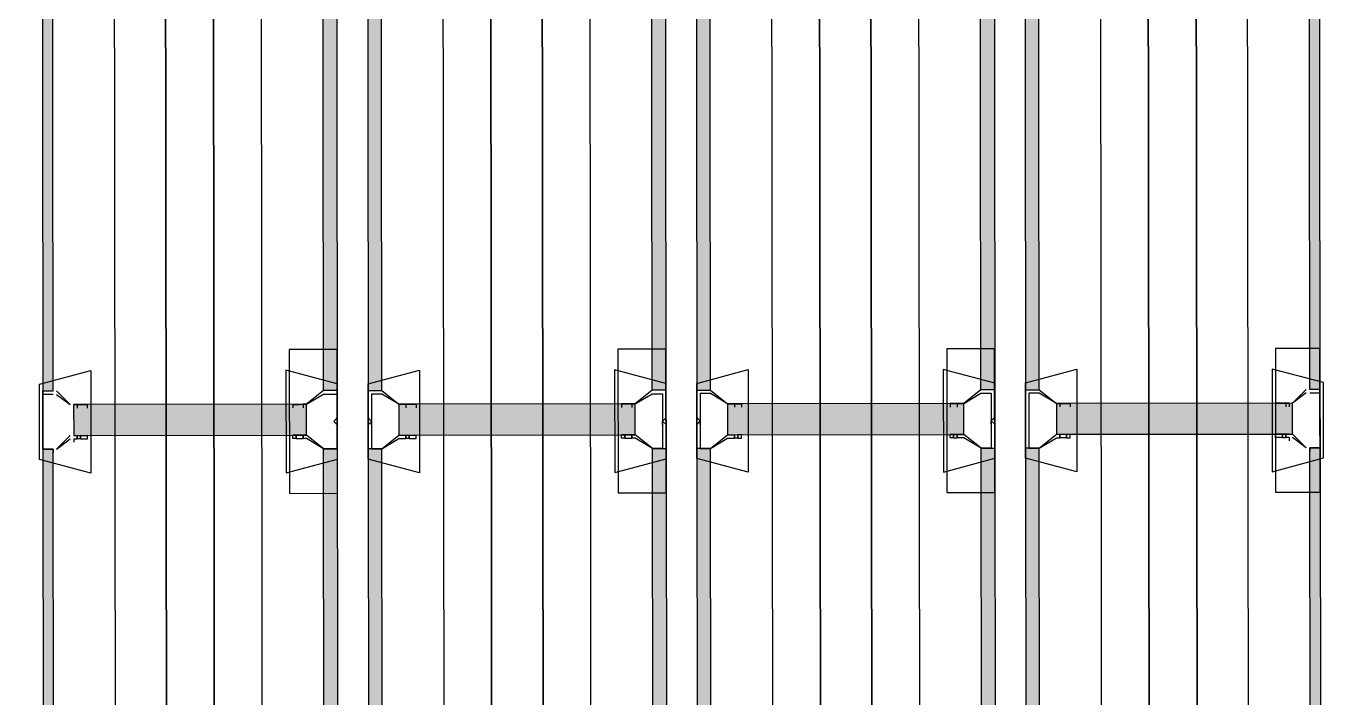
# Model space of a CAD drawing. Header units: feet. Extents: x -99009 to 3252343, y -11094690 to 9035152.
# Drawn here: x 2525081 to 2527069, y -1946464 to -1945439 of the extents above; entities that cross this region are included whole.
import ezdxf

# ---------------------------------------------------------------- set-up
doc = ezdxf.new("R2010")
doc.units = ezdxf.units.FT
doc.layers.add('1', color=1, linetype='Continuous')

# ---------------------------------------------------------------- blocks, each defined once
blk = doc.blocks.new('RM Stand 1')
at = {"transparency": 33554687}
for color, points in [(256, [(734129, -1126007.9), (735036.9, -1125992.3), (734129, -1125992.3)]), (256, [(734129, -1126007.9), (735036.9, -1126007.9), (735036.9, -1125992.3)]), (256, [(735125.6, -1126007.9), (736038.6, -1125992.3), (735125.6, -1125992.3)]), (256, [(735125.6, -1126007.9), (736038.6, -1126007.9), (736038.6, -1125992.3)]), (1, [(735104.7, -1126394), (735057.7, -1126034), (735057.7, -1126394)]), (1, [(735104.7, -1126394), (735104.7, -1126034), (735057.7, -1126034)]), (1, [(735104.7, -1126394), (735057.7, -1126034), (735057.7, -1126394)]), (1, [(735104.7, -1126394), (735104.7, -1126034), (735057.7, -1126034)]), (256, [(734129, -1126441), (735036.9, -1126420.1), (734129, -1126420.1)]), (256, [(734129, -1126441), (735036.9, -1126441), (735036.9, -1126420.1)]), (256, [(735125.6, -1126441), (736038.6, -1126420.1), (735125.6, -1126420.1)]), (256, [(735125.6, -1126441), (736038.6, -1126441), (736038.6, -1126420.1)]), (256, [(734129, -1126508.8), (735036.9, -1126487.9), (734129, -1126487.9)]), (256, [(734129, -1126508.8), (735036.9, -1126508.8), (735036.9, -1126487.9)]), (256, [(735125.6, -1126508.8), (736038.6, -1126487.9), (735125.6, -1126487.9)]), (256, [(735125.6, -1126508.8), (736038.6, -1126508.8), (736038.6, -1126487.9)]), (1, [(735104.7, -1126894.9), (735057.7, -1126534.9), (735057.7, -1126894.9)]), (1, [(735104.7, -1126894.9), (735104.7, -1126534.9), (735057.7, -1126534.9)]), (1, [(735104.7, -1126894.9), (735057.7, -1126534.9), (735057.7, -1126894.9)]), (1, [(735104.7, -1126894.9), (735104.7, -1126534.9), (735057.7, -1126534.9)]), (256, [(734129, -1126941.9), (735036.9, -1126921), (734129, -1126921)]), (256, [(734129, -1126941.9), (735036.9, -1126941.9), (735036.9, -1126921)]), (256, [(735125.6, -1126941.9), (736038.6, -1126921), (735125.6, -1126921)]), (256, [(735125.6, -1126941.9), (736038.6, -1126941.9), (736038.6, -1126921)]), (256, [(734129, -1127009.7), (735036.9, -1126988.8), (734129, -1126988.8)]), (256, [(734129, -1127009.7), (735036.9, -1127009.7), (735036.9, -1126988.8)]), (256, [(735125.6, -1127009.7), (736038.6, -1126988.8), (735125.6, -1126988.8)]), (256, [(735125.6, -1127009.7), (736038.6, -1127009.7), (736038.6, -1126988.8)]), (1, [(735104.7, -1127395.8), (735057.7, -1127035.8), (735057.7, -1127395.8)]), (1, [(735104.7, -1127395.8), (735104.7, -1127035.8), (735057.7, -1127035.8)]), (1, [(735104.7, -1127395.8), (735057.7, -1127035.8), (735057.7, -1127395.8)]), (1, [(735104.7, -1127395.8), (735104.7, -1127035.8), (735057.7, -1127035.8)]), (256, [(734129, -1127442.7), (735036.9, -1127421.9), (734129, -1127421.9)]), (256, [(734129, -1127442.7), (735036.9, -1127442.7), (735036.9, -1127421.9)]), (256, [(735125.6, -1127442.7), (736038.6, -1127421.9), (735125.6, -1127421.9)]), (256, [(735125.6, -1127442.7), (736038.6, -1127442.7), (736038.6, -1127421.9)]), (256, [(734129, -1127510.6), (735036.9, -1127489.7), (734129, -1127489.7)]), (256, [(734129, -1127510.6), (735036.9, -1127510.6), (735036.9, -1127489.7)]), (256, [(735125.6, -1127510.6), (736038.6, -1127489.7), (735125.6, -1127489.7)]), (256, [(735125.6, -1127510.6), (736038.6, -1127510.6), (736038.6, -1127489.7)]), (1, [(735104.7, -1127891.4), (735057.7, -1127536.6), (735057.7, -1127891.4)]), (1, [(735104.7, -1127891.4), (735104.7, -1127536.6), (735057.7, -1127536.6)]), (1, [(735104.7, -1127891.4), (735057.7, -1127536.6), (735057.7, -1127891.4)]), (1, [(735104.7, -1127891.4), (735104.7, -1127536.6), (735057.7, -1127536.6)]), (256, [(734129, -1127938.4), (735036.9, -1127922.7), (734129, -1127922.7)]), (256, [(734129, -1127938.4), (735036.9, -1127938.4), (735036.9, -1127922.7)]), (256, [(735125.6, -1127938.4), (736038.6, -1127922.7), (735125.6, -1127922.7)]), (256, [(735125.6, -1127938.4), (736038.6, -1127938.4), (736038.6, -1127922.7)])]:
    blk.add_hatch(color=color, dxfattribs=at).paths.add_polyline_path(points)
for points in [[(735026.4, -1125987.1), (735005.6, -1126065.3), (735162.1, -1126065.3), (735141.2, -1125987.1), (735026.4, -1125987.1)], [(735026.4, -1125987.1), (735005.6, -1126065.3), (735162.1, -1126065.3), (735141.2, -1125987.1), (735026.4, -1125987.1)], [(734129, -1125992.3), (735036.9, -1125992.3), (735036.9, -1126007.9), (734129, -1126007.9), (734129, -1125992.3), (734040.4, -1125992.3)], [(734974.3, -1125992.3), (734974.3, -1126060.1), (735193.4, -1126060.1), (735193.4, -1125992.3), (734974.3, -1125992.3)], [(734974.3, -1125992.3), (734974.3, -1126060.1), (735193.4, -1126060.1), (735193.4, -1125992.3), (734974.3, -1125992.3)], [(735125.6, -1125992.3), (736038.6, -1125992.3), (736038.6, -1126007.9), (735125.6, -1126007.9), (735125.6, -1125992.3), (735036.9, -1125992.3)], [(735036.9, -1125992.3), (735036.9, -1126007.9)], [(735042.1, -1125992.3), (735078.6, -1125992.3), (735036.9, -1125992.3)], [(735036.9, -1125992.3), (735125.6, -1125992.3)], [(735036.9, -1125992.3), (735036.9, -1126007.9)], [(735042.1, -1125992.3), (735078.6, -1125992.3), (735036.9, -1125992.3)], [(735042.1, -1126007.9), (735042.1, -1125992.3)], [(735042.1, -1126007.9), (735042.1, -1125992.3)], [(735078.6, -1125992.3), (735083.8, -1125992.3), (735078.6, -1125992.3)], [(735078.6, -1125992.3), (735083.8, -1125992.3), (735078.6, -1125992.3)], [(735083.8, -1125992.3), (735089, -1125992.3), (735083.8, -1125992.3)], [(735083.8, -1125992.3), (735089, -1125992.3), (735083.8, -1125992.3)], [(735089, -1125992.3), (735125.6, -1125992.3), (735089, -1125992.3)], [(735089, -1125992.3), (735125.6, -1125992.3), (735089, -1125992.3)], [(735125.6, -1125992.3), (735125.6, -1126007.9), (735125.6, -1125992.3)], [(735125.6, -1125992.3), (735125.6, -1126007.9), (735125.6, -1125992.3)], [(735125.6, -1126007.9), (735130.8, -1126007.9)], [(735125.6, -1126007.9), (735130.8, -1126007.9)], [(735042.1, -1126013.2), (735057.7, -1126034), (735036.9, -1126013.2)], [(735042.1, -1126013.2), (735057.7, -1126034), (735036.9, -1126013.2)], [(735104.7, -1126034), (735125.6, -1126013.2), (735109.9, -1126034)], [(735104.7, -1126034), (735125.6, -1126013.2), (735109.9, -1126034)], [(735104.7, -1126394), (735104.7, -1126034), (735057.7, -1126034), (735057.7, -1126394), (735104.7, -1126394)], [(735104.7, -1126394), (735104.7, -1126034), (735057.7, -1126034), (735057.7, -1126394), (735104.7, -1126394)], [(735057.7, -1126044.5), (735057.7, -1126039.3), (735057.7, -1126044.5)], [(735057.7, -1126039.3), (735063, -1126039.3)], [(735057.7, -1126044.5), (735057.7, -1126039.3), (735057.7, -1126044.5)], [(735057.7, -1126039.3), (735063, -1126039.3)], [(735057.7, -1126049.7), (735057.7, -1126044.5), (735057.7, -1126049.7)], [(735057.7, -1126044.5), (735063, -1126044.5)], [(735057.7, -1126049.7), (735057.7, -1126044.5), (735057.7, -1126049.7)], [(735057.7, -1126044.5), (735063, -1126044.5)], [(735057.7, -1126049.7), (735057.7, -1126060.1), (735057.7, -1126049.7)], [(735057.7, -1126049.7), (735057.7, -1126060.1), (735057.7, -1126049.7)], [(735104.7, -1126039.3), (735104.7, -1126044.5)], [(735109.9, -1126039.3), (735109.9, -1126044.5), (735104.7, -1126044.5)], [(735104.7, -1126039.3), (735104.7, -1126044.5)], [(735109.9, -1126039.3), (735109.9, -1126044.5), (735104.7, -1126044.5)], [(735104.7, -1126049.7), (735109.9, -1126049.7), (735109.9, -1126044.5)], [(735104.7, -1126044.5), (735104.7, -1126049.7)], [(735104.7, -1126044.5), (735109.9, -1126044.5)], [(735104.7, -1126049.7), (735109.9, -1126049.7), (735109.9, -1126044.5)], [(735104.7, -1126044.5), (735104.7, -1126049.7)], [(735104.7, -1126044.5), (735109.9, -1126044.5)], [(735109.9, -1126049.7), (735104.7, -1126049.7), (735104.7, -1126060.1)], [(735109.9, -1126049.7), (735109.9, -1126060.1), (735104.7, -1126060.1)], [(735109.9, -1126049.7), (735104.7, -1126049.7), (735104.7, -1126060.1)], [(735109.9, -1126049.7), (735109.9, -1126060.1), (735104.7, -1126060.1)], [(735109.9, -1126039.3), (735115.1, -1126039.3)], [(735109.9, -1126039.3), (735115.1, -1126039.3)], [(735057.7, -1126060.1), (735063, -1126060.1)], [(735057.7, -1126060.1), (735063, -1126060.1)], [(732584.7, -1126180.1), (738584.7, -1126180.1), (738584.7, -1126101.9), (732584.7, -1126101.9), (732584.7, -1126180.1)], [(732584.7, -1126253.2), (738584.7, -1126253.2), (738584.7, -1126180.1), (732584.7, -1126180.1), (732584.7, -1126253.2)], [(732584.7, -1126326.2), (738584.7, -1126326.2), (738584.7, -1126253.2), (732584.7, -1126253.2), (732584.7, -1126326.2)], [(735026.4, -1126441), (735005.6, -1126362.7), (735162.1, -1126362.7), (735141.2, -1126441), (735026.4, -1126441)], [(735026.4, -1126441), (735005.6, -1126362.7), (735162.1, -1126362.7), (735141.2, -1126441), (735026.4, -1126441)], [(735057.7, -1126378.4), (735057.7, -1126373.2), (735057.7, -1126378.4)], [(735057.7, -1126373.2), (735063, -1126373.2)], [(735057.7, -1126378.4), (735057.7, -1126373.2), (735057.7, -1126378.4)], [(735057.7, -1126373.2), (735063, -1126373.2)], [(735057.7, -1126378.4), (735057.7, -1126383.6), (735057.7, -1126388.8), (735057.7, -1126383.6), (735057.7, -1126378.4)], [(735057.7, -1126378.4), (735057.7, -1126383.6), (735057.7, -1126388.8), (735057.7, -1126383.6), (735057.7, -1126378.4)], [(735057.7, -1126388.8), (735063, -1126388.8)], [(735057.7, -1126388.8), (735057.7, -1126394), (735057.7, -1126388.8)], [(735057.7, -1126388.8), (735063, -1126388.8)], [(735057.7, -1126388.8), (735057.7, -1126394), (735057.7, -1126388.8)], [(735109.9, -1126378.4), (735104.7, -1126378.4), (735104.7, -1126373.2)], [(735109.9, -1126378.4), (735109.9, -1126373.2), (735104.7, -1126373.2)], [(735109.9, -1126378.4), (735104.7, -1126378.4), (735104.7, -1126373.2)], [(735109.9, -1126378.4), (735109.9, -1126373.2), (735104.7, -1126373.2)], [(735104.7, -1126378.4), (735109.9, -1126378.4), (735109.9, -1126383.6), (735109.9, -1126388.8)], [(735104.7, -1126388.8), (735104.7, -1126383.6), (735104.7, -1126378.4)], [(735104.7, -1126378.4), (735109.9, -1126378.4), (735109.9, -1126383.6), (735109.9, -1126388.8)], [(735104.7, -1126388.8), (735104.7, -1126383.6), (735104.7, -1126378.4)], [(735104.7, -1126388.8), (735109.9, -1126388.8)], [(735104.7, -1126394), (735104.7, -1126388.8)], [(735109.9, -1126394), (735109.9, -1126388.8), (735104.7, -1126388.8)], [(735104.7, -1126388.8), (735109.9, -1126388.8)], [(735104.7, -1126394), (735104.7, -1126388.8)], [(735109.9, -1126394), (735109.9, -1126388.8), (735104.7, -1126388.8)], [(735036.9, -1126420.1), (735057.7, -1126394)], [(735036.9, -1126420.1), (735057.7, -1126394)], [(735057.7, -1126394), (735042.1, -1126420.1)], [(735057.7, -1126394), (735042.1, -1126420.1)], [(735125.6, -1126420.1), (735104.7, -1126394)], [(735125.6, -1126420.1), (735104.7, -1126394)], [(735125.6, -1126420.1), (735109.9, -1126394)], [(735125.6, -1126420.1), (735109.9, -1126394)], [(734129, -1126441), (735036.9, -1126441), (735036.9, -1126420.1), (734129, -1126420.1), (734129, -1126441)], [(735036.9, -1126441), (735036.9, -1126420.1)], [(735036.9, -1126441), (735036.9, -1126420.1)], [(735042.1, -1126420.1), (735042.1, -1126435.8)], [(735042.1, -1126420.1), (735042.1, -1126435.8)], [(735125.6, -1126441), (736038.6, -1126441), (736038.6, -1126420.1), (735125.6, -1126420.1), (735125.6, -1126441)], [(735125.6, -1126435.8), (735125.6, -1126420.1), (735125.6, -1126441)], [(735125.6, -1126435.8), (735125.6, -1126420.1), (735125.6, -1126441)], [(735036.9, -1126441), (735125.6, -1126441)], [(735078.6, -1126441), (735036.9, -1126441)], [(735036.9, -1126441), (735125.6, -1126441)], [(735078.6, -1126441), (735036.9, -1126441)], [(735042.1, -1126435.8), (735078.6, -1126435.8)], [(735042.1, -1126435.8), (735078.6, -1126435.8)], [(735078.6, -1126435.8), (735083.8, -1126435.8)], [(735078.6, -1126435.8), (735083.8, -1126435.8)], [(735078.6, -1126441), (735083.8, -1126441)], [(735078.6, -1126441), (735083.8, -1126441)], [(735083.8, -1126435.8), (735089, -1126435.8)], [(735083.8, -1126435.8), (735089, -1126435.8)], [(735089, -1126441), (735083.8, -1126441)], [(735089, -1126441), (735083.8, -1126441)], [(735089, -1126435.8), (735125.6, -1126435.8)], [(735089, -1126435.8), (735125.6, -1126435.8)], [(735125.6, -1126441), (735089, -1126441)], [(735125.6, -1126441), (735089, -1126441)], [(734129, -1126487.9), (735036.9, -1126487.9), (735036.9, -1126508.8), (734129, -1126508.8), (734129, -1126487.9), (734040.4, -1126487.9)], [(734974.3, -1126487.9), (734974.3, -1126561), (735193.4, -1126561), (735193.4, -1126487.9), (734974.3, -1126487.9)], [(734974.3, -1126487.9), (734974.3, -1126561), (735193.4, -1126561), (735193.4, -1126487.9), (734974.3, -1126487.9)], [(735026.4, -1126487.9), (735005.6, -1126566.2), (735162.1, -1126566.2), (735141.2, -1126487.9), (735026.4, -1126487.9)], [(735026.4, -1126487.9), (735005.6, -1126566.2), (735162.1, -1126566.2), (735141.2, -1126487.9), (735026.4, -1126487.9)], [(735125.6, -1126487.9), (736038.6, -1126487.9), (736038.6, -1126508.8), (735125.6, -1126508.8), (735125.6, -1126487.9), (735036.9, -1126487.9)], [(735036.9, -1126487.9), (735036.9, -1126508.8)], [(735078.6, -1126487.9), (735036.9, -1126487.9)], [(735036.9, -1126487.9), (735125.6, -1126487.9)], [(735036.9, -1126487.9), (735036.9, -1126508.8)], [(735078.6, -1126487.9), (735036.9, -1126487.9)], [(735078.6, -1126493.2), (735083.8, -1126493.2), (735078.6, -1126487.9)], [(735078.6, -1126493.2), (735083.8, -1126493.2), (735078.6, -1126487.9)], [(735083.8, -1126487.9), (735089, -1126487.9)], [(735089, -1126493.2), (735083.8, -1126493.2), (735089, -1126487.9)], [(735083.8, -1126487.9), (735089, -1126487.9)], [(735089, -1126493.2), (735083.8, -1126493.2), (735089, -1126487.9)], [(735125.6, -1126487.9), (735089, -1126487.9)], [(735125.6, -1126487.9), (735089, -1126487.9)], [(735125.6, -1126493.2), (735125.6, -1126508.8), (735125.6, -1126487.9)], [(735125.6, -1126493.2), (735125.6, -1126508.8), (735125.6, -1126487.9)], [(735042.1, -1126508.8), (735042.1, -1126493.2)], [(735042.1, -1126493.2), (735078.6, -1126493.2)], [(735042.1, -1126508.8), (735042.1, -1126493.2)], [(735042.1, -1126493.2), (735078.6, -1126493.2)], [(735083.8, -1126493.2), (735089, -1126493.2)], [(735083.8, -1126493.2), (735089, -1126493.2)], [(735089, -1126493.2), (735125.6, -1126493.2)], [(735089, -1126493.2), (735125.6, -1126493.2)], [(735036.9, -1126508.8), (735057.7, -1126534.9)], [(735036.9, -1126508.8), (735057.7, -1126534.9)], [(735057.7, -1126534.9), (735042.1, -1126508.8)], [(735057.7, -1126534.9), (735042.1, -1126508.8)], [(735125.6, -1126508.8), (735104.7, -1126534.9)], [(735125.6, -1126508.8), (735104.7, -1126534.9)], [(735125.6, -1126508.8), (735109.9, -1126534.9)], [(735125.6, -1126508.8), (735109.9, -1126534.9)], [(735057.7, -1126545.3), (735057.7, -1126534.9), (735057.7, -1126545.3)], [(735104.7, -1126894.9), (735104.7, -1126534.9), (735057.7, -1126534.9), (735057.7, -1126894.9), (735104.7, -1126894.9)], [(735057.7, -1126545.3), (735057.7, -1126534.9), (735057.7, -1126545.3)], [(735104.7, -1126894.9), (735104.7, -1126534.9), (735057.7, -1126534.9), (735057.7, -1126894.9), (735104.7, -1126894.9)], [(735057.7, -1126550.6), (735057.7, -1126545.3), (735057.7, -1126550.6)], [(735057.7, -1126545.3), (735063, -1126545.3)], [(735057.7, -1126550.6), (735057.7, -1126545.3), (735057.7, -1126550.6)], [(735057.7, -1126545.3), (735063, -1126545.3)], [(735104.7, -1126534.9), (735104.7, -1126545.3)], [(735109.9, -1126534.9), (735109.9, -1126545.3), (735104.7, -1126545.3)], [(735104.7, -1126534.9), (735104.7, -1126545.3)], [(735109.9, -1126534.9), (735109.9, -1126545.3), (735104.7, -1126545.3)], [(735104.7, -1126550.6), (735109.9, -1126550.6), (735109.9, -1126545.3)], [(735104.7, -1126545.3), (735104.7, -1126550.6)], [(735104.7, -1126545.3), (735109.9, -1126545.3)], [(735104.7, -1126550.6), (735109.9, -1126550.6), (735109.9, -1126545.3)], [(735104.7, -1126545.3), (735104.7, -1126550.6)], [(735104.7, -1126545.3), (735109.9, -1126545.3)], [(735057.7, -1126550.6), (735057.7, -1126555.8), (735057.7, -1126550.6)], [(735057.7, -1126550.6), (735057.7, -1126555.8), (735057.7, -1126550.6)], [(735057.7, -1126555.8), (735063, -1126555.8)], [(735057.7, -1126555.8), (735063, -1126555.8)], [(735109.9, -1126550.6), (735104.7, -1126550.6), (735104.7, -1126555.8)], [(735109.9, -1126550.6), (735109.9, -1126555.8), (735104.7, -1126555.8)], [(735109.9, -1126550.6), (735104.7, -1126550.6), (735104.7, -1126555.8)], [(735109.9, -1126550.6), (735109.9, -1126555.8), (735104.7, -1126555.8)], [(732584.7, -1126675.8), (738584.7, -1126675.8), (738584.7, -1126602.7), (732584.7, -1126602.7), (732584.7, -1126675.8)], [(732584.7, -1126754), (738584.7, -1126754), (738584.7, -1126675.8), (732584.7, -1126675.8), (732584.7, -1126754)], [(732584.7, -1126827.1), (738584.7, -1126827.1), (738584.7, -1126754), (732584.7, -1126754), (732584.7, -1126827.1)], [(735026.4, -1126941.9), (735005.6, -1126863.6), (735162.1, -1126863.6), (735141.2, -1126941.9), (735026.4, -1126941.9)], [(735026.4, -1126941.9), (735005.6, -1126863.6), (735162.1, -1126863.6), (735141.2, -1126941.9), (735026.4, -1126941.9)], [(735057.7, -1126879.2), (735057.7, -1126874), (735057.7, -1126879.2)], [(735057.7, -1126874), (735063, -1126874)], [(735057.7, -1126879.2), (735057.7, -1126874), (735057.7, -1126879.2)], [(735057.7, -1126874), (735063, -1126874)], [(735057.7, -1126879.2), (735057.7, -1126884.5), (735057.7, -1126879.2)], [(735057.7, -1126879.2), (735057.7, -1126884.5), (735057.7, -1126879.2)], [(735057.7, -1126884.5), (735063, -1126884.5)], [(735057.7, -1126884.5), (735057.7, -1126894.9), (735057.7, -1126884.5)], [(735057.7, -1126884.5), (735063, -1126884.5)], [(735057.7, -1126884.5), (735057.7, -1126894.9), (735057.7, -1126884.5)], [(735109.9, -1126879.2), (735104.7, -1126879.2), (735104.7, -1126874)], [(735109.9, -1126879.2), (735109.9, -1126874), (735104.7, -1126874)], [(735109.9, -1126879.2), (735104.7, -1126879.2), (735104.7, -1126874)], [(735109.9, -1126879.2), (735109.9, -1126874), (735104.7, -1126874)], [(735104.7, -1126879.2), (735109.9, -1126879.2), (735109.9, -1126884.5)], [(735104.7, -1126884.5), (735104.7, -1126879.2)], [(735104.7, -1126879.2), (735109.9, -1126879.2), (735109.9, -1126884.5)], [(735104.7, -1126884.5), (735104.7, -1126879.2)], [(735104.7, -1126884.5), (735109.9, -1126884.5)], [(735104.7, -1126894.9), (735104.7, -1126884.5)], [(735109.9, -1126894.9), (735109.9, -1126884.5), (735104.7, -1126884.5)], [(735104.7, -1126884.5), (735109.9, -1126884.5)], [(735104.7, -1126894.9), (735104.7, -1126884.5)], [(735109.9, -1126894.9), (735109.9, -1126884.5), (735104.7, -1126884.5)], [(735036.9, -1126921), (735057.7, -1126894.9)], [(735036.9, -1126921), (735057.7, -1126894.9)], [(735057.7, -1126894.9), (735042.1, -1126921)], [(735057.7, -1126894.9), (735042.1, -1126921)], [(735125.6, -1126921), (735104.7, -1126894.9)], [(735125.6, -1126921), (735104.7, -1126894.9)], [(735125.6, -1126921), (735109.9, -1126894.9)], [(735125.6, -1126921), (735109.9, -1126894.9)], [(734129, -1126941.9), (735036.9, -1126941.9), (735036.9, -1126921), (734129, -1126921), (734129, -1126941.9)], [(735036.9, -1126941.9), (735036.9, -1126921)], [(735036.9, -1126941.9), (735036.9, -1126921)], [(735042.1, -1126921), (735042.1, -1126936.6)], [(735042.1, -1126921), (735042.1, -1126936.6)], [(735125.6, -1126941.9), (736038.6, -1126941.9), (736038.6, -1126921), (735125.6, -1126921), (735125.6, -1126941.9)], [(735125.6, -1126936.6), (735125.6, -1126921), (735125.6, -1126941.9)], [(735125.6, -1126936.6), (735125.6, -1126921), (735125.6, -1126941.9)], [(735036.9, -1126941.9), (735125.6, -1126941.9)], [(735078.6, -1126941.9), (735036.9, -1126941.9)], [(735036.9, -1126941.9), (735125.6, -1126941.9)], [(735078.6, -1126941.9), (735036.9, -1126941.9)], [(735042.1, -1126936.6), (735078.6, -1126936.6)], [(735042.1, -1126936.6), (735078.6, -1126936.6)], [(735078.6, -1126936.6), (735083.8, -1126936.6), (735078.6, -1126941.9)], [(735078.6, -1126936.6), (735083.8, -1126936.6), (735078.6, -1126941.9)], [(735083.8, -1126936.6), (735089, -1126936.6)], [(735089, -1126936.6), (735083.8, -1126936.6), (735089, -1126941.9)], [(735083.8, -1126936.6), (735089, -1126936.6)], [(735089, -1126936.6), (735083.8, -1126936.6), (735089, -1126941.9)], [(735083.8, -1126941.9), (735089, -1126941.9)], [(735083.8, -1126941.9), (735089, -1126941.9)], [(735089, -1126936.6), (735125.6, -1126936.6)], [(735089, -1126936.6), (735125.6, -1126936.6)], [(735125.6, -1126941.9), (735089, -1126941.9)], [(735125.6, -1126941.9), (735089, -1126941.9)], [(734129, -1126988.8), (735036.9, -1126988.8), (735036.9, -1127009.7), (734129, -1127009.7), (734129, -1126988.8)], [(734974.3, -1126988.8), (734974.3, -1127061.9), (735193.4, -1127061.9), (735193.4, -1126988.8), (734974.3, -1126988.8)], [(734974.3, -1126988.8), (734974.3, -1127061.9), (735193.4, -1127061.9), (735193.4, -1126988.8), (734974.3, -1126988.8)], [(735026.4, -1126988.8), (735005.6, -1127067.1), (735162.1, -1127067.1), (735141.2, -1126988.8), (735026.4, -1126988.8)], [(735026.4, -1126988.8), (735005.6, -1127067.1), (735162.1, -1127067.1), (735141.2, -1126988.8), (735026.4, -1126988.8)], [(735036.9, -1126988.8), (735125.6, -1126988.8)], [(735036.9, -1126988.8), (735036.9, -1127009.7)], [(735078.6, -1126988.8), (735036.9, -1126988.8)], [(735036.9, -1126988.8), (735125.6, -1126988.8)], [(735036.9, -1126988.8), (735036.9, -1127009.7)], [(735078.6, -1126988.8), (735036.9, -1126988.8)], [(735042.1, -1127009.7), (735042.1, -1126994)], [(735042.1, -1126994), (735078.6, -1126994)], [(735042.1, -1127009.7), (735042.1, -1126994)], [(735042.1, -1126994), (735078.6, -1126994)], [(735078.6, -1126994), (735083.8, -1126994), (735078.6, -1126988.8)], [(735078.6, -1126994), (735083.8, -1126994), (735078.6, -1126988.8)], [(735083.8, -1126988.8), (735089, -1126988.8)], [(735089, -1126994), (735083.8, -1126994), (735089, -1126988.8)], [(735083.8, -1126988.8), (735089, -1126988.8)], [(735089, -1126994), (735083.8, -1126994), (735089, -1126988.8)], [(735083.8, -1126994), (735089, -1126994)], [(735083.8, -1126994), (735089, -1126994)], [(735125.6, -1126988.8), (735089, -1126988.8)], [(735125.6, -1126988.8), (735089, -1126988.8)], [(735089, -1126994), (735125.6, -1126994)], [(735089, -1126994), (735125.6, -1126994)], [(735125.6, -1126988.8), (736038.6, -1126988.8), (736038.6, -1127009.7), (735125.6, -1127009.7), (735125.6, -1126988.8)], [(735125.6, -1126994), (735125.6, -1127009.7), (735125.6, -1126988.8)], [(735125.6, -1126994), (735125.6, -1127009.7), (735125.6, -1126988.8)], [(735036.9, -1127009.7), (735057.7, -1127035.8)], [(735036.9, -1127009.7), (735057.7, -1127035.8)], [(735057.7, -1127035.8), (735042.1, -1127009.7)], [(735057.7, -1127035.8), (735042.1, -1127009.7)], [(735125.6, -1127009.7), (735104.7, -1127035.8)], [(735125.6, -1127009.7), (735104.7, -1127035.8)], [(735125.6, -1127009.7), (735109.9, -1127035.8)], [(735125.6, -1127009.7), (735109.9, -1127035.8)], [(735057.7, -1127041), (735057.7, -1127035.8), (735057.7, -1127041)], [(735104.7, -1127395.8), (735104.7, -1127035.8), (735057.7, -1127035.8), (735057.7, -1127395.8), (735104.7, -1127395.8)], [(735057.7, -1127041), (735057.7, -1127035.8), (735057.7, -1127041)], [(735104.7, -1127395.8), (735104.7, -1127035.8), (735057.7, -1127035.8), (735057.7, -1127395.8), (735104.7, -1127395.8)], [(735057.7, -1127051.4), (735057.7, -1127046.2), (735057.7, -1127041), (735057.7, -1127046.2), (735057.7, -1127051.4)], [(735057.7, -1127041), (735063, -1127041)], [(735057.7, -1127051.4), (735057.7, -1127046.2), (735057.7, -1127041), (735057.7, -1127046.2), (735057.7, -1127051.4)], [(735057.7, -1127041), (735063, -1127041)], [(735104.7, -1127035.8), (735104.7, -1127041)], [(735109.9, -1127035.8), (735109.9, -1127041), (735104.7, -1127041)], [(735104.7, -1127035.8), (735104.7, -1127041)], [(735109.9, -1127035.8), (735109.9, -1127041), (735104.7, -1127041)], [(735104.7, -1127051.4), (735109.9, -1127051.4), (735109.9, -1127046.2), (735109.9, -1127041)], [(735104.7, -1127041), (735104.7, -1127046.2), (735104.7, -1127051.4)], [(735104.7, -1127041), (735109.9, -1127041)], [(735104.7, -1127051.4), (735109.9, -1127051.4), (735109.9, -1127046.2), (735109.9, -1127041)], [(735104.7, -1127041), (735104.7, -1127046.2), (735104.7, -1127051.4)], [(735104.7, -1127041), (735109.9, -1127041)], [(735057.7, -1127051.4), (735057.7, -1127056.6), (735057.7, -1127051.4)], [(735057.7, -1127051.4), (735057.7, -1127056.6), (735057.7, -1127051.4)], [(735057.7, -1127056.6), (735063, -1127056.6)], [(735057.7, -1127056.6), (735063, -1127056.6)], [(735109.9, -1127051.4), (735104.7, -1127051.4), (735104.7, -1127056.6)], [(735109.9, -1127051.4), (735109.9, -1127056.6), (735104.7, -1127056.6)], [(735109.9, -1127051.4), (735104.7, -1127051.4), (735104.7, -1127056.6)], [(735109.9, -1127051.4), (735109.9, -1127056.6), (735104.7, -1127056.6)], [(732584.7, -1127176.6), (738584.7, -1127176.6), (738584.7, -1127103.6), (732584.7, -1127103.6), (732584.7, -1127176.6)], [(732584.7, -1127254.9), (738584.7, -1127254.9), (738584.7, -1127176.6), (732584.7, -1127176.6), (732584.7, -1127254.9)], [(732584.7, -1127327.9), (738584.7, -1127327.9), (738584.7, -1127254.9), (732584.7, -1127254.9), (732584.7, -1127327.9)], [(735026.4, -1127442.7), (735005.6, -1127364.5), (735162.1, -1127364.5), (735141.2, -1127442.7), (735026.4, -1127442.7)], [(735026.4, -1127442.7), (735005.6, -1127364.5), (735162.1, -1127364.5), (735141.2, -1127442.7), (735026.4, -1127442.7)], [(735057.7, -1127380.1), (735057.7, -1127369.7), (735057.7, -1127380.1)], [(735057.7, -1127369.7), (735063, -1127369.7)], [(735057.7, -1127380.1), (735057.7, -1127369.7), (735057.7, -1127380.1)], [(735057.7, -1127369.7), (735063, -1127369.7)], [(735057.7, -1127380.1), (735057.7, -1127385.3), (735057.7, -1127380.1)], [(735057.7, -1127380.1), (735057.7, -1127385.3), (735057.7, -1127380.1)], [(735109.9, -1127380.1), (735104.7, -1127380.1), (735104.7, -1127369.7)], [(735109.9, -1127380.1), (735109.9, -1127369.7), (735104.7, -1127369.7)], [(735109.9, -1127380.1), (735104.7, -1127380.1), (735104.7, -1127369.7)], [(735109.9, -1127380.1), (735109.9, -1127369.7), (735104.7, -1127369.7)], [(735104.7, -1127380.1), (735109.9, -1127380.1), (735109.9, -1127385.3)], [(735104.7, -1127385.3), (735104.7, -1127380.1)], [(735104.7, -1127380.1), (735109.9, -1127380.1), (735109.9, -1127385.3)], [(735104.7, -1127385.3), (735104.7, -1127380.1)], [(735036.9, -1127421.9), (735057.7, -1127395.8)], [(735036.9, -1127421.9), (735057.7, -1127395.8)], [(735057.7, -1127395.8), (735042.1, -1127421.9)], [(735057.7, -1127395.8), (735042.1, -1127421.9)], [(735057.7, -1127385.3), (735063, -1127385.3)], [(735057.7, -1127385.3), (735057.7, -1127395.8), (735057.7, -1127385.3)], [(735057.7, -1127385.3), (735063, -1127385.3)], [(735057.7, -1127385.3), (735057.7, -1127395.8), (735057.7, -1127385.3)], [(735104.7, -1127385.3), (735109.9, -1127385.3)], [(735104.7, -1127395.8), (735104.7, -1127385.3)], [(735109.9, -1127395.8), (735109.9, -1127385.3), (735104.7, -1127385.3)], [(735104.7, -1127385.3), (735109.9, -1127385.3)], [(735104.7, -1127395.8), (735104.7, -1127385.3)], [(735109.9, -1127395.8), (735109.9, -1127385.3), (735104.7, -1127385.3)], [(735125.6, -1127421.9), (735104.7, -1127395.8)], [(735125.6, -1127421.9), (735104.7, -1127395.8)], [(735125.6, -1127421.9), (735109.9, -1127395.8)], [(735125.6, -1127421.9), (735109.9, -1127395.8)], [(734129, -1127442.7), (735036.9, -1127442.7), (735036.9, -1127421.9), (734129, -1127421.9), (734129, -1127442.7)], [(735036.9, -1127442.7), (735036.9, -1127421.9)], [(735036.9, -1127442.7), (735036.9, -1127421.9)], [(735042.1, -1127421.9), (735042.1, -1127437.5)], [(735042.1, -1127421.9), (735042.1, -1127437.5)], [(735125.6, -1127442.7), (736038.6, -1127442.7), (736038.6, -1127421.9), (735125.6, -1127421.9), (735125.6, -1127442.7)], [(735125.6, -1127437.5), (735125.6, -1127421.9), (735125.6, -1127442.7)], [(735125.6, -1127437.5), (735125.6, -1127421.9), (735125.6, -1127442.7)], [(735036.9, -1127442.7), (735125.6, -1127442.7)], [(735078.6, -1127442.7), (735036.9, -1127442.7)], [(735036.9, -1127442.7), (735125.6, -1127442.7)], [(735078.6, -1127442.7), (735036.9, -1127442.7)], [(735042.1, -1127437.5), (735078.6, -1127437.5)], [(735042.1, -1127437.5), (735078.6, -1127437.5)], [(735078.6, -1127437.5), (735083.8, -1127437.5), (735078.6, -1127442.7)], [(735078.6, -1127437.5), (735083.8, -1127437.5), (735078.6, -1127442.7)], [(735083.8, -1127437.5), (735089, -1127437.5)], [(735089, -1127437.5), (735083.8, -1127437.5), (735089, -1127442.7)], [(735083.8, -1127437.5), (735089, -1127437.5)], [(735089, -1127437.5), (735083.8, -1127437.5), (735089, -1127442.7)], [(735083.8, -1127442.7), (735089, -1127442.7)], [(735083.8, -1127442.7), (735089, -1127442.7)], [(735089, -1127437.5), (735125.6, -1127437.5)], [(735089, -1127437.5), (735125.6, -1127437.5)], [(735125.6, -1127442.7), (735089, -1127442.7)], [(735125.6, -1127442.7), (735089, -1127442.7)], [(734129, -1127489.7), (735036.9, -1127489.7), (735036.9, -1127510.6), (734129, -1127510.6), (734129, -1127489.7)], [(734974.3, -1127489.7), (734974.3, -1127562.7), (735193.4, -1127562.7), (735193.4, -1127489.7), (734974.3, -1127489.7)], [(734974.3, -1127489.7), (734974.3, -1127562.7), (735193.4, -1127562.7), (735193.4, -1127489.7), (734974.3, -1127489.7)], [(735026.4, -1127489.7), (735005.6, -1127567.9), (735162.1, -1127567.9), (735141.2, -1127489.7), (735026.4, -1127489.7)], [(735026.4, -1127489.7), (735005.6, -1127567.9), (735162.1, -1127567.9), (735141.2, -1127489.7), (735026.4, -1127489.7)], [(735036.9, -1127489.7), (735125.6, -1127489.7)], [(735036.9, -1127489.7), (735036.9, -1127510.6)], [(735042.1, -1127489.7), (735078.6, -1127489.7), (735036.9, -1127489.7)], [(735036.9, -1127489.7), (735125.6, -1127489.7)], [(735036.9, -1127489.7), (735036.9, -1127510.6)], [(735042.1, -1127489.7), (735078.6, -1127489.7), (735036.9, -1127489.7)], [(735042.1, -1127510.6), (735042.1, -1127489.7)], [(735042.1, -1127510.6), (735042.1, -1127489.7)], [(735083.8, -1127494.9), (735078.6, -1127489.7), (735083.8, -1127489.7)], [(735083.8, -1127494.9), (735078.6, -1127489.7), (735083.8, -1127489.7)], [(735083.8, -1127494.9), (735089, -1127489.7), (735083.8, -1127489.7)], [(735083.8, -1127494.9), (735089, -1127489.7), (735083.8, -1127489.7)], [(735089, -1127489.7), (735125.6, -1127489.7), (735089, -1127489.7)], [(735089, -1127489.7), (735125.6, -1127489.7), (735089, -1127489.7)], [(735125.6, -1127489.7), (736038.6, -1127489.7), (736038.6, -1127510.6), (735125.6, -1127510.6), (735125.6, -1127489.7)], [(735125.6, -1127489.7), (735125.6, -1127510.6), (735125.6, -1127489.7)], [(735125.6, -1127489.7), (735125.6, -1127510.6), (735125.6, -1127489.7)], [(735036.9, -1127510.6), (735057.7, -1127536.6)], [(735036.9, -1127510.6), (735057.7, -1127536.6)], [(735057.7, -1127536.6), (735042.1, -1127510.6)], [(735057.7, -1127536.6), (735042.1, -1127510.6)], [(735125.6, -1127510.6), (735104.7, -1127536.6)], [(735125.6, -1127510.6), (735104.7, -1127536.6)], [(735125.6, -1127510.6), (735109.9, -1127536.6)], [(735125.6, -1127510.6), (735109.9, -1127536.6)], [(735057.7, -1127541.9), (735057.7, -1127536.6), (735057.7, -1127541.9)], [(735104.7, -1127891.4), (735104.7, -1127536.6), (735057.7, -1127536.6), (735057.7, -1127891.4), (735104.7, -1127891.4)], [(735057.7, -1127541.9), (735057.7, -1127536.6), (735057.7, -1127541.9)], [(735104.7, -1127891.4), (735104.7, -1127536.6), (735057.7, -1127536.6), (735057.7, -1127891.4), (735104.7, -1127891.4)], [(735057.7, -1127552.3), (735057.7, -1127547.1), (735057.7, -1127541.9), (735057.7, -1127547.1), (735057.7, -1127552.3)], [(735057.7, -1127541.9), (735063, -1127541.9)], [(735057.7, -1127552.3), (735057.7, -1127547.1), (735057.7, -1127541.9), (735057.7, -1127547.1), (735057.7, -1127552.3)], [(735057.7, -1127541.9), (735063, -1127541.9)], [(735104.7, -1127536.6), (735104.7, -1127541.9)], [(735109.9, -1127536.6), (735109.9, -1127541.9), (735104.7, -1127541.9)], [(735104.7, -1127536.6), (735104.7, -1127541.9)], [(735109.9, -1127536.6), (735109.9, -1127541.9), (735104.7, -1127541.9)], [(735104.7, -1127552.3), (735109.9, -1127552.3), (735109.9, -1127547.1), (735109.9, -1127541.9)], [(735104.7, -1127541.9), (735104.7, -1127547.1), (735104.7, -1127552.3)], [(735104.7, -1127541.9), (735109.9, -1127541.9)], [(735104.7, -1127552.3), (735109.9, -1127552.3), (735109.9, -1127547.1), (735109.9, -1127541.9)], [(735104.7, -1127541.9), (735104.7, -1127547.1), (735104.7, -1127552.3)], [(735104.7, -1127541.9), (735109.9, -1127541.9)], [(735057.7, -1127552.3), (735057.7, -1127557.5), (735057.7, -1127552.3)], [(735057.7, -1127552.3), (735057.7, -1127557.5), (735057.7, -1127552.3)], [(735057.7, -1127557.5), (735063, -1127557.5)], [(735057.7, -1127557.5), (735063, -1127557.5)], [(735109.9, -1127552.3), (735104.7, -1127552.3), (735104.7, -1127557.5)], [(735109.9, -1127552.3), (735109.9, -1127557.5), (735104.7, -1127557.5)], [(735109.9, -1127552.3), (735104.7, -1127552.3), (735104.7, -1127557.5)], [(735109.9, -1127552.3), (735109.9, -1127557.5), (735104.7, -1127557.5)], [(732584.7, -1127677.5), (738584.7, -1127677.5), (738584.7, -1127604.5), (732584.7, -1127604.5), (732584.7, -1127677.5)], [(732584.7, -1127750.6), (738584.7, -1127750.6), (738584.7, -1127677.5), (732584.7, -1127677.5), (732584.7, -1127750.6)], [(732584.7, -1127828.8), (738584.7, -1127828.8), (738584.7, -1127750.6), (732584.7, -1127750.6), (732584.7, -1127828.8)], [(735026.4, -1127943.6), (735005.6, -1127865.3), (735162.1, -1127865.3), (735141.2, -1127943.6), (735026.4, -1127943.6)], [(735026.4, -1127943.6), (735005.6, -1127865.3), (735162.1, -1127865.3), (735141.2, -1127943.6), (735026.4, -1127943.6)], [(735057.7, -1127881), (735057.7, -1127870.6), (735057.7, -1127881)], [(735057.7, -1127870.6), (735063, -1127870.6)], [(735057.7, -1127881), (735057.7, -1127870.6), (735057.7, -1127881)], [(735057.7, -1127870.6), (735063, -1127870.6)], [(735109.9, -1127881), (735104.7, -1127881), (735104.7, -1127870.6)], [(735109.9, -1127881), (735109.9, -1127870.6), (735104.7, -1127870.6)], [(735109.9, -1127881), (735104.7, -1127881), (735104.7, -1127870.6)], [(735109.9, -1127881), (735109.9, -1127870.6), (735104.7, -1127870.6)], [(735042.1, -1127917.5), (735057.7, -1127896.6), (735036.9, -1127917.5)], [(735042.1, -1127917.5), (735057.7, -1127896.6), (735036.9, -1127917.5)], [(735057.7, -1127881), (735057.7, -1127886.2), (735057.7, -1127881)], [(735057.7, -1127881), (735057.7, -1127886.2), (735057.7, -1127881)], [(735057.7, -1127886.2), (735063, -1127886.2)], [(735057.7, -1127886.2), (735057.7, -1127891.4), (735057.7, -1127886.2)], [(735057.7, -1127886.2), (735063, -1127886.2)], [(735057.7, -1127886.2), (735057.7, -1127891.4), (735057.7, -1127886.2)], [(735057.7, -1127891.4), (735063, -1127891.4)], [(735057.7, -1127891.4), (735063, -1127891.4)], [(735104.7, -1127881), (735109.9, -1127881), (735109.9, -1127886.2)], [(735104.7, -1127886.2), (735104.7, -1127881)], [(735104.7, -1127881), (735109.9, -1127881), (735109.9, -1127886.2)], [(735104.7, -1127886.2), (735104.7, -1127881)], [(735104.7, -1127886.2), (735109.9, -1127886.2)], [(735104.7, -1127891.4), (735104.7, -1127886.2)], [(735109.9, -1127891.4), (735109.9, -1127886.2), (735104.7, -1127886.2)], [(735104.7, -1127886.2), (735109.9, -1127886.2)], [(735104.7, -1127891.4), (735104.7, -1127886.2)], [(735109.9, -1127891.4), (735109.9, -1127886.2), (735104.7, -1127886.2)], [(735104.7, -1127896.6), (735125.6, -1127917.5), (735109.9, -1127896.6)], [(735104.7, -1127896.6), (735125.6, -1127917.5), (735109.9, -1127896.6)], [(735109.9, -1127891.4), (735115.1, -1127891.4)], [(735109.9, -1127891.4), (735115.1, -1127891.4)], [(734129, -1127938.4), (735036.9, -1127938.4), (735036.9, -1127922.7), (734129, -1127922.7), (734129, -1127938.4)], [(735036.9, -1127938.4), (735036.9, -1127922.7)], [(735036.9, -1127938.4), (735036.9, -1127922.7)], [(735036.9, -1127938.4), (735125.6, -1127938.4)], [(735042.1, -1127938.4), (735078.6, -1127938.4), (735036.9, -1127938.4)], [(735036.9, -1127938.4), (735125.6, -1127938.4)], [(735042.1, -1127938.4), (735078.6, -1127938.4), (735036.9, -1127938.4)], [(735042.1, -1127922.7), (735042.1, -1127938.4)], [(735042.1, -1127922.7), (735042.1, -1127938.4)], [(735078.6, -1127938.4), (735083.8, -1127938.4), (735078.6, -1127938.4)], [(735078.6, -1127938.4), (735083.8, -1127938.4), (735078.6, -1127938.4)], [(735083.8, -1127938.4), (735089, -1127938.4), (735083.8, -1127938.4)], [(735083.8, -1127938.4), (735089, -1127938.4), (735083.8, -1127938.4)], [(735089, -1127938.4), (735125.6, -1127938.4), (735089, -1127938.4)], [(735089, -1127938.4), (735125.6, -1127938.4), (735089, -1127938.4)], [(735125.6, -1127938.4), (736038.6, -1127938.4), (736038.6, -1127922.7), (735125.6, -1127922.7), (735125.6, -1127938.4)], [(735125.6, -1127938.4), (735125.6, -1127922.7), (735125.6, -1127938.4)], [(735125.6, -1127922.7), (735130.8, -1127922.7)], [(735125.6, -1127938.4), (735125.6, -1127922.7), (735125.6, -1127938.4)], [(735125.6, -1127922.7), (735130.8, -1127922.7)]]:
    blk.add_lwpolyline(points, dxfattribs=at)

msp = doc.modelspace()

# ---------------------------------------------------------------- linework, layer by layer
at = {"layer": '1'}
msp.add_arc((2520410.24778, -1978395.99612), 100000, 84.1346387202, 194.3871675539, dxfattribs=at)

# ---------------------------------------------------------------- block references
at = {"color": 3, "rotation": 270.0650517140734}
msp.add_blockref('RM Stand 1', (3652209.80031, -1209678.72272), dxfattribs=at)

doc.saveas('drawing.dxf')
